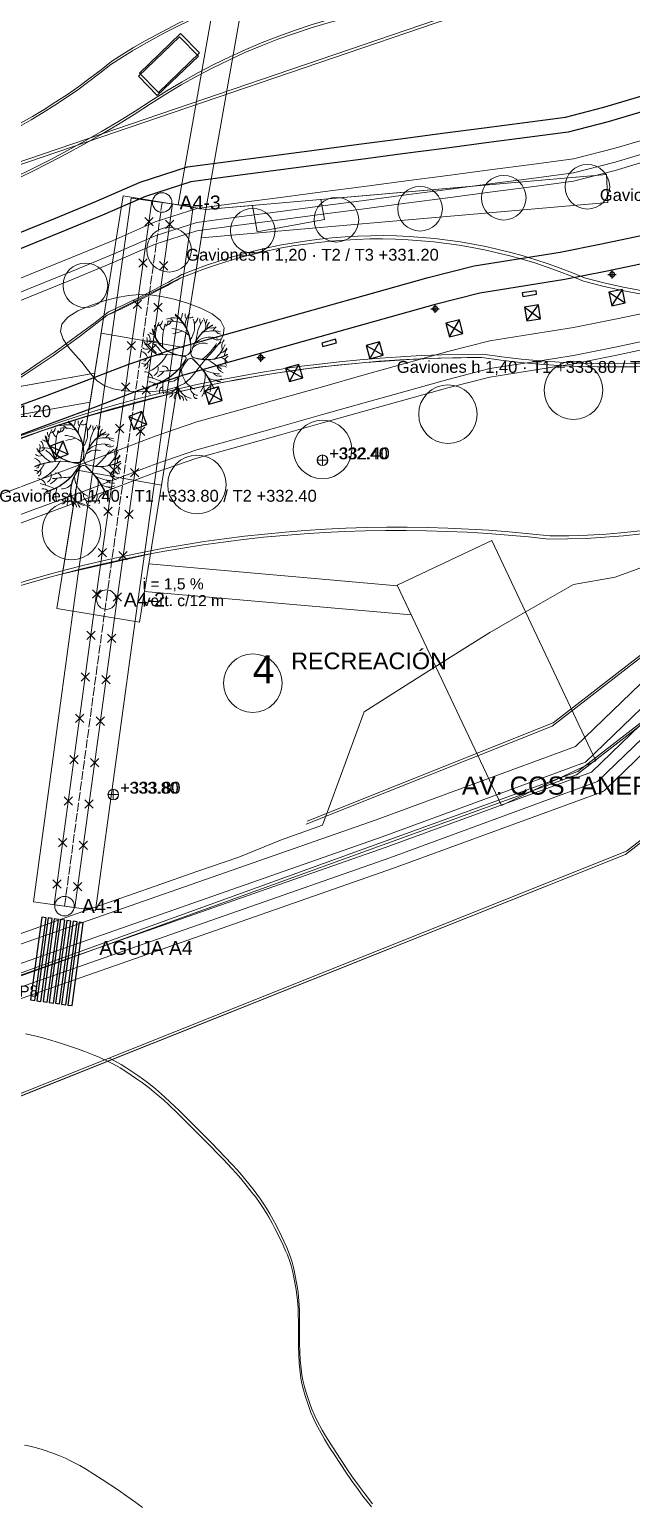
# Model space of a CAD drawing. Header units: metres. Extents: x -1097 to 1588, y -673 to 884.
# Drawn here: x 998 to 1084.3, y 270.2 to 481.8 of the extents above; entities that cross this region are included whole.
import ezdxf

# ---------------------------------------------------------------- set-up
doc = ezdxf.new("R2010")
doc.units = ezdxf.units.M
doc.linetypes.add('DASHED', pattern=[1.524, 1.27, -0.254])
doc.layers.get('0').update_dxf_attribs({"lineweight": 0, "plot": 0})
for name, color, linetype, lineweight, plot in [('ARBOLES_PROY', 3, 'Continuous', 0, False), ('CORTE-TEXTO', 7, 'Continuous', 0, False), ('COTAS', 7, 'Continuous', 0, False), ('CRECIDA_Q100', 5, 'Continuous', 0, False), ('CRECIDA_Q2', 150, 'Continuous', 0, False), ('EXT. caminos', 252, 'Continuous', 0, False), ('EXTENSIONES', 252, 'Continuous', 0, False), ('HATCHS', 7, 'Continuous', 0, False), ('PROY-CICLOVIA', 1, 'Continuous', 0, False), ('PROY-TEXTO', 7, 'Continuous', 0, False), ('REPLANTEO', 1, 'Continuous', 0, False), ('Solado', 7, 'Continuous', 0, False), ('SUDS-CUNETA_VERDE', 3, 'Continuous', 0, False), ('SUDS-HUMEDAL', 5, 'Continuous', 0, False), ('SUDS-JARDIN_LLUVIA', 4, 'Continuous', 0, False), ('SUDS-PASARELA', 30, 'Continuous', 0, False), ('TERRAZAS-GAVIONES', 8, 'Continuous', 0, False), ('TERRENO', 188, 'Continuous', 0, False), ('TEXTO', 7, 'Continuous', 0, False), ('VEGETACION', 85, 'Continuous', 0, False), ('VISTA', 7, 'Continuous', 0, False), ('VISTA LEJOS', 7, 'Continuous', 0, False)]:
    doc.layers.add(name, color=color, linetype=linetype, lineweight=lineweight, plot=plot)
doc.styles.add('ARIAL', font='arial.ttf')

# ---------------------------------------------------------------- blocks, each defined once
blk = doc.blocks.new('LUMINARIA')
for points in [[(-0.6, 0), (0.6, 0)], [(0.35, 0), (0.32, 0.14), (0.23, 0.26), (0.11, 0.33), (-0.04, 0.35), (-0.18, 0.3), (-0.28, 0.21), (-0.34, 0.07), (-0.34, -0.07), (-0.28, -0.21), (-0.18, -0.3), (-0.04, -0.35), (0.11, -0.33), (0.23, -0.26), (0.32, -0.14), (0.35, 0)], [(0, -0.6), (0, 0.6)]]:
    blk.add_lwpolyline(points)
blk = doc.blocks.new('BANCO')
blk.add_lwpolyline([(-1, -0.25), (1, -0.25), (1, 0.25), (-1, 0.25), (-1, -0.25)])
blk = doc.blocks.new('POSTA')
for points in [[(-1, -1), (1, -1), (1, 1), (-1, 1), (-1, -1)], [(-1, -1), (1, 1)], [(-1, 1), (1, -1)]]:
    blk.add_lwpolyline(points)

msp = doc.modelspace()

# ---------------------------------------------------------------- linework, layer by layer
at = {"layer": ''}
for points in [[(995.7, 452.32), (1001.69, 454.75), (1007.61, 457.19), (1013.83, 459.93), (1020.66, 462.13), (1027.2, 462.99), (1039.2, 464.57), (1045.2, 465.36), (1051.2, 466.15), (1057.2, 466.94), (1063.2, 467.73), (1074.84, 469.26), (1080.37, 470.69), (1116.26, 481.34)], [(1116.89, 479.23), (1080.96, 468.56), (1075.26, 467.1), (1063.49, 465.55), (1057.49, 464.76), (1051.49, 463.97), (1045.49, 463.18), (1039.49, 462.39), (1027.49, 460.81), (1021.14, 459.97), (1014.61, 457.87), (1008.47, 455.16), (1002.52, 452.72), (996.53, 450.28)], [(994.16, 426.98), (1000.16, 429.21), (1006.11, 431.43), (1012.24, 433.78), (1018.72, 436.01), (1025.03, 437.78), (1031.03, 439.46), (1055.15, 446.23), (1061.77, 447.93), (1074.07, 449.87), (1079.78, 451.01), (1085.71, 452.27)], [(1086.54, 448.36), (1080.59, 447.09), (1074.77, 445.93), (1062.58, 444.01), (1056.18, 442.37), (1032.11, 435.61), (1026.11, 433.93), (1019.91, 432.19), (1013.61, 430.02), (1007.52, 427.69), (1001.55, 425.46), (995.56, 423.23)]]:
    msp.add_lwpolyline(points, dxfattribs=at)
for points in [[(998.73, 342.45), (1000.35, 354.34), (999.76, 354.42), (998.14, 342.53)], [(999.62, 342.33), (1001.24, 354.22), (1000.65, 354.3), (999.03, 342.41)], [(1000.51, 342.21), (1002.14, 354.1), (1001.54, 354.18), (999.92, 342.29)], [(1001.41, 342.09), (1003.03, 353.98), (1002.43, 354.06), (1000.81, 342.17)], [(1002.3, 341.97), (1003.92, 353.86), (1003.32, 353.94), (1001.7, 342.05)], [(1003.19, 341.84), (1004.81, 353.73), (1004.22, 353.82), (1002.59, 341.93)], [(1004.08, 341.72), (1005.7, 353.61), (1005.11, 353.69), (1003.49, 341.8)]]:
    msp.add_lwpolyline(points, close=True, dxfattribs=at)
at = {"layer": 'ARBOLES_PROY'}
for centre, radius in [((1078, 459.26), 3.2), ((1054, 456.1), 3.2), ((1066, 457.68), 3.2), ((1042, 454.52), 3.2), ((1030, 452.94), 3.2), ((1018, 450.22), 3.2), ((1006, 445.11), 3.2), ((1076, 430.04), 4.2), ((1058, 426.61), 4.2), ((1040, 421.56), 4.2), ((1022, 416.51), 4.2), ((1004, 409.9), 4.2)]:
    msp.add_circle(centre, radius, dxfattribs=at)
at = {"layer": 'CORTE-TEXTO'}
msp.add_circle((1030, 388), 4.2, dxfattribs=at)
at = {"layer": 'COTAS'}
for points in [[(1039.23, 420), (1040.77, 420)], [(1039.26, 420), (1040.74, 420)], [(1040, 419.24), (1040, 420.76)], [(1040, 419.26), (1040, 420.74)], [(1010, 371.24), (1010, 372.76)], [(1010, 371.26), (1010, 372.74)], [(1009.24, 372), (1010.76, 372)], [(1009.26, 372), (1010.74, 372)]]:
    msp.add_lwpolyline(points, dxfattribs=at)
for centre, radius in [((1040, 420), 0.765), ((1040, 420), 0.743), ((1010, 372), 0.765), ((1010, 372), 0.743)]:
    msp.add_circle(centre, radius, dxfattribs=at)
at = {"layer": 'CRECIDA_Q100'}
msp.add_lwpolyline([(992, 414.44), (998, 416.67), (1004, 418.9), (1010, 421.14), (1016, 423.44), (1022, 425.51), (1028, 427.19), (1034, 428.87), (1040, 430.56), (1046, 432.24), (1052, 433.92), (1058, 435.61), (1064, 437.15), (1070, 438.09), (1076, 439.04), (1082, 440.24), (1088, 441.51)], dxfattribs=at)
at = {"layer": 'CRECIDA_Q2'}
msp.add_lwpolyline([(992, 444.23), (998, 446.67), (1004, 449.11), (1010, 451.57), (1016, 454.22), (1022, 456.15), (1028, 456.94), (1034, 457.73), (1040, 458.52), (1046, 459.31), (1052, 460.1), (1058, 460.89), (1064, 461.68), (1070, 462.47), (1076, 463.26), (1082, 464.81), (1088, 466.59)], dxfattribs=at)
at = {"layer": 'EXT. caminos'}
for points in [[(1023.26, 455.98), (1080.75, 461.01)], [(1022.61, 451.91), (1080.92, 457.01)], [(937.58, 420.12), (1007.34, 432.5)], [(936, 415.77), (1006.67, 428.32)], [(1015.1, 405.11), (1050.75, 401.99)], [(1014.47, 401.15), (1052.73, 397.81)]]:
    msp.add_lwpolyline(points, dxfattribs=at)
at = {"layer": 'EXTENSIONES'}
for points in [[(1019.32, 456.68), (1026.1, 495.14)], [(1023.26, 455.98), (1030.04, 494.45)], [(1008.26, 438.26), (1020.08, 436.17)], [(1005.1, 418.51), (1016.92, 416.42)]]:
    msp.add_lwpolyline(points, dxfattribs=at)
at = {"layer": 'EXTENSIONES', "color": 253}
msp.add_lwpolyline([(1216.26, 446.32), (1201.8, 465.97), (1146.1, 428.83), (1076.45, 374.83), (987.22, 342.54), (985.84, 325.35), (993.36, 327.42), (1083.47, 363.43), (1195.99, 450.68), (1240.59, 392.22)], dxfattribs=at)
at = {"layer": 'EXTENSIONES'}
for points in [[(1011.42, 457.95), (1023.26, 455.98), (1013.76, 396.74), (1001.92, 398.7)], [(1064.27, 408.49), (1050.7, 402.08), (1065.66, 370.44), (1079.22, 376.85)]]:
    msp.add_lwpolyline(points, close=True, dxfattribs=at)
at = {"layer": 'EXTENSIONES', "color": 253}
msp.add_lwpolyline([(1065.66, 370.44), (1079.22, 376.85), (1064.27, 408.49), (1050.7, 402.08)], close=True, dxfattribs=at)
at = {"layer": 'HATCHS', "color": 251}
for points in [[(1020.08, 436.17), (1008.27, 438.26), (1006.35, 426.34), (1019.06, 429.76)], [(1019.06, 429.76), (1006.35, 426.34), (1005.1, 418.51), (1016.92, 416.43)]]:
    msp.add_lwpolyline(points, close=True, dxfattribs=at)
at = {"layer": 'PROY-CICLOVIA'}
msp.add_lwpolyline([(1047.71, 368.4), (1076.31, 378.89), (1105.58, 407.18), (1145.81, 437.36), (1183.7, 468.27), (1185.35, 466.25), (1147.41, 435.31), (1107.27, 405.2), (1077.72, 376.64), (1048.58, 365.95), (988.61, 344.96), (987.75, 347.42), (1047.71, 368.4)], close=True, dxfattribs=at)
at = {"layer": 'PROY-TEXTO'}
msp.add_circle((1030, 388), 4.2, dxfattribs=at)
at = {"layer": 'REPLANTEO', "linetype": 'DASHED'}
msp.add_lwpolyline([(1003, 356), (1009, 400), (1017, 457)], dxfattribs=at)
at = {"layer": 'REPLANTEO'}
for points in [[(1014.5, 453.67), (1015.7, 454.87)], [(1014.5, 454.87), (1015.7, 453.67)], [(1017.47, 453.25), (1018.67, 454.45)], [(1017.47, 454.45), (1018.67, 453.25)], [(1013.67, 447.73), (1014.87, 448.93)], [(1013.67, 448.93), (1014.87, 447.73)], [(1016.64, 447.31), (1017.84, 448.51)], [(1016.64, 448.51), (1017.84, 447.31)], [(1012.83, 441.79), (1014.03, 442.99)], [(1012.83, 442.99), (1014.03, 441.79)], [(1015.81, 441.37), (1017.01, 442.57)], [(1015.81, 442.57), (1017.01, 441.37)], [(1012, 435.85), (1013.2, 437.05)], [(1012, 437.05), (1013.2, 435.85)], [(1014.97, 435.43), (1016.17, 436.63)], [(1014.97, 436.63), (1016.17, 435.43)], [(1011.17, 429.9), (1012.37, 431.1)], [(1011.17, 431.1), (1012.37, 429.9)], [(1014.14, 429.49), (1015.34, 430.69)], [(1014.14, 430.69), (1015.34, 429.49)], [(1010.33, 423.96), (1011.53, 425.16)], [(1010.33, 425.16), (1011.53, 423.96)], [(1013.3, 423.55), (1014.5, 424.75)], [(1013.3, 424.75), (1014.5, 423.55)], [(1009.5, 418.02), (1010.7, 419.22)], [(1009.5, 419.22), (1010.7, 418.02)], [(1012.47, 417.6), (1013.67, 418.8)], [(1012.47, 418.8), (1013.67, 417.6)], [(1008.66, 412.08), (1009.86, 413.28)], [(1008.66, 413.28), (1009.86, 412.08)], [(1011.64, 411.66), (1012.84, 412.86)], [(1011.64, 412.86), (1012.84, 411.66)], [(1007.83, 406.14), (1009.03, 407.34)], [(1007.83, 407.34), (1009.03, 406.14)], [(1010.8, 405.72), (1012, 406.92)], [(1010.8, 406.92), (1012, 405.72)], [(1007, 400.2), (1008.2, 401.4)], [(1007, 401.4), (1008.2, 400.2)], [(1009.97, 399.78), (1011.17, 400.98)], [(1009.97, 400.98), (1011.17, 399.78)], [(1006.18, 394.25), (1007.38, 395.45)], [(1006.18, 395.45), (1007.38, 394.25)], [(1009.16, 393.84), (1010.36, 395.04)], [(1009.16, 395.04), (1010.36, 393.84)], [(1005.37, 388.3), (1006.57, 389.5)], [(1005.37, 389.5), (1006.57, 388.3)], [(1008.34, 387.89), (1009.54, 389.09)], [(1008.34, 389.09), (1009.54, 387.89)], [(1004.56, 382.36), (1005.76, 383.56)], [(1004.56, 383.56), (1005.76, 382.36)], [(1007.53, 381.95), (1008.73, 383.15)], [(1007.53, 383.15), (1008.73, 381.95)], [(1003.75, 376.41), (1004.95, 377.61)], [(1003.75, 377.61), (1004.95, 376.41)], [(1006.72, 376), (1007.92, 377.2)], [(1006.72, 377.2), (1007.92, 376)], [(1002.94, 370.47), (1004.14, 371.67)], [(1002.94, 371.67), (1004.14, 370.47)], [(1005.91, 370.06), (1007.11, 371.26)], [(1005.91, 371.26), (1007.11, 370.06)], [(1002.13, 364.52), (1003.33, 365.72)], [(1002.13, 365.72), (1003.33, 364.52)], [(1005.1, 364.11), (1006.3, 365.31)], [(1005.1, 365.31), (1006.3, 364.11)], [(1001.32, 358.58), (1002.52, 359.78)], [(1001.32, 359.78), (1002.52, 358.58)], [(1004.29, 358.17), (1005.49, 359.37)], [(1004.29, 359.37), (1005.49, 358.17)]]:
    msp.add_lwpolyline(points, dxfattribs=at)
for centre in [(1017, 457), (1009, 400), (1003, 356)]:
    msp.add_circle(centre, 1.4, dxfattribs=at)
at = {"layer": 'Solado'}
for points in [[(1080.75, 461.01), (1039.76, 457.42), (1040.29, 454.54), (1030.65, 452.79), (1029.96, 456.57), (1023.26, 455.98), (1022.61, 451.91), (1080.92, 457.01)], [(1013.76, 396.74), (1023.26, 455.98), (1011.42, 457.95), (1001.92, 398.7)], [(1023.26, 455.98), (1011.42, 457.95), (1008.61, 440.41), (1009.14, 440.83), (1019.7, 446.19), (1021.82, 447.02)], [(1021.82, 447.02), (1019.7, 446.19), (1009.14, 440.83), (1008.61, 440.41), (1008.27, 438.26), (1020.08, 436.17)], [(1006.67, 428.32), (1007.34, 432.51), (993.91, 430.12), (983.4, 424.19)], [(1016.92, 416.43), (1005.1, 418.51), (1002.73, 403.71), (1015.34, 406.57)], [(1052.73, 397.81), (1050.75, 401.99), (1015.1, 405.11), (1014.47, 401.15)]]:
    msp.add_lwpolyline(points, close=True, dxfattribs=at)
at = {"layer": 'SUDS-CUNETA_VERDE'}
msp.add_lwpolyline([(1049.12, 364.45), (1078.59, 375.25), (1108.24, 403.91), (1108.39, 404.04), (1148.4, 434.05), (1186.36, 465.01), (1188.38, 462.54), (1150.4, 431.55), (1150.34, 431.51), (1110.39, 401.54), (1080.57, 372.72), (1080.44, 372.61), (1080.31, 372.51), (1080.16, 372.43), (1080.01, 372.36), (1050.21, 361.44), (1050.19, 361.43), (990.2, 340.43), (989.14, 343.45), (1049.12, 364.45)], close=True, dxfattribs=at)
msp.add_lwpolyline([(989.67, 341.94), (1049.66, 362.94), (1079.46, 373.87), (1109.35, 402.76), (1149.38, 432.79), (1187.37, 463.77)], dxfattribs=at)
at = {"layer": 'SUDS-HUMEDAL'}
msp.add_lwpolyline([(1025.17, 436.8), (1025.78, 437.93), (1025.89, 439.02), (1025.36, 440.06), (1024.19, 441.01), (1022.54, 441.85), (1020.64, 442.57), (1018.71, 443.13), (1016.92, 443.53), (1015.31, 443.75), (1013.79, 443.8), (1012.24, 443.66), (1010.54, 443.35), (1008.67, 442.87), (1006.72, 442.23), (1004.92, 441.45), (1003.48, 440.55), (1002.63, 439.55), (1002.42, 438.48), (1002.81, 437.37), (1003.59, 436.24), (1004.55, 435.13), (1005.47, 434.06), (1006.25, 433.06), (1006.95, 432.16), (1007.69, 431.38), (1008.67, 430.74), (1009.99, 430.26), (1011.69, 429.95), (1013.66, 429.81), (1015.68, 429.86), (1017.53, 430.08), (1019.05, 430.48), (1020.19, 431.04), (1021.03, 431.76), (1021.73, 432.6), (1022.46, 433.55), (1023.31, 434.59), (1024.27, 435.68), (1025.17, 436.8), (1025.17, 436.8)], close=True, dxfattribs=at)
at = {"layer": 'SUDS-JARDIN_LLUVIA'}
msp.add_lwpolyline([(1004.54, 400.62), (1012.54, 457.63), (1021.46, 456.37), (1013.46, 399.38), (1007.46, 355.39), (998.54, 356.61), (1004.54, 400.62)], close=True, dxfattribs=at)
msp.add_lwpolyline([(1004.54, 400.62), (1012.54, 457.63), (1021.46, 456.37), (1013.46, 399.38), (1007.46, 355.39), (998.54, 356.61), (1004.54, 400.62)], close=True, dxfattribs=at)
at = {"layer": 'SUDS-PASARELA'}
msp.add_lwpolyline([(1007.51, 400.21), (1015.51, 457.21), (1018.49, 456.79), (1010.49, 399.79), (1004.49, 355.8), (1001.51, 356.2), (1007.51, 400.21)], close=True, dxfattribs=at)
at = {"layer": 'TERRAZAS-GAVIONES'}
for points in [[(992, 444.23), (998, 446.67), (1004, 449.11), (1010, 451.57), (1016, 454.22), (1022, 456.15), (1028, 456.94), (1034, 457.73), (1040, 458.52), (1046, 459.31), (1052, 460.1), (1058, 460.89), (1064, 461.68), (1070, 462.47), (1076, 463.26), (1082, 464.81), (1088, 466.59)], [(992, 442.23), (998, 444.67), (1004, 447.11), (1010, 449.57), (1016, 452.22), (1022, 454.15), (1028, 454.94), (1034, 455.73), (1040, 456.52), (1046, 457.31), (1052, 458.1), (1058, 458.89), (1064, 459.68), (1070, 460.47), (1076, 461.26), (1082, 462.81), (1088, 464.59)], [(992, 442.23), (998, 444.67), (1004, 447.11), (1010, 449.57), (1016, 452.22), (1022, 454.15), (1028, 454.94), (1034, 455.73), (1040, 456.52), (1046, 457.31), (1052, 458.1), (1058, 458.89), (1064, 459.68), (1070, 460.47), (1076, 461.26), (1082, 462.81), (1088, 464.59)], [(1088, 464.59), (1082, 462.81), (1076, 461.26), (1070, 460.47), (1064, 459.68), (1058, 458.89), (1052, 458.1), (1046, 457.31), (1040, 456.52), (1034, 455.73), (1028, 454.94), (1022, 454.15), (1016, 452.22), (1010, 449.57), (1004, 447.11), (998, 444.67), (992, 442.23)], [(992, 442.23), (998, 444.67), (1004, 447.11), (1010, 449.57), (1016, 452.22), (1022, 454.15), (1028, 454.94), (1034, 455.73), (1040, 456.52), (1046, 457.31), (1052, 458.1), (1058, 458.89), (1064, 459.68), (1070, 460.47), (1076, 461.26), (1082, 462.81), (1088, 464.59)], [(992, 441.03), (998, 443.47), (1004, 445.91), (1010, 448.37), (1016, 451.02), (1022, 452.95), (1028, 453.74), (1034, 454.53), (1040, 455.32), (1046, 456.11), (1052, 456.9), (1058, 457.69), (1064, 458.48), (1070, 459.27), (1076, 460.06), (1082, 461.61), (1088, 463.39)], [(992, 410.44), (998, 412.67), (1004, 414.9), (1010, 417.14), (1016, 419.44), (1022, 421.51), (1028, 423.19), (1034, 424.87), (1040, 426.56), (1046, 428.24), (1052, 429.92), (1058, 431.61), (1064, 433.15), (1070, 434.09), (1076, 435.04), (1082, 436.24), (1088, 437.51)], [(992, 410.44), (998, 412.67), (1004, 414.9), (1010, 417.14), (1016, 419.44), (1022, 421.51), (1028, 423.19), (1034, 424.87), (1040, 426.56), (1046, 428.24), (1052, 429.92), (1058, 431.61), (1064, 433.15), (1070, 434.09), (1076, 435.04), (1082, 436.24), (1088, 437.51)], [(1088, 437.51), (1082, 436.24), (1076, 435.04), (1070, 434.09), (1064, 433.15), (1058, 431.61), (1052, 429.92), (1046, 428.24), (1040, 426.56), (1034, 424.87), (1028, 423.19), (1022, 421.51), (1016, 419.44), (1010, 417.14), (1004, 414.9), (998, 412.67), (992, 410.44)], [(992, 410.44), (998, 412.67), (1004, 414.9), (1010, 417.14), (1016, 419.44), (1022, 421.51), (1028, 423.19), (1034, 424.87), (1040, 426.56), (1046, 428.24), (1052, 429.92), (1058, 431.61), (1064, 433.15), (1070, 434.09), (1076, 435.04), (1082, 436.24), (1088, 437.51)], [(992, 409.24), (998, 411.47), (1004, 413.7), (1010, 415.94), (1016, 418.24), (1022, 420.31), (1028, 421.99), (1034, 423.67), (1040, 425.36), (1046, 427.04), (1052, 428.72), (1058, 430.41), (1064, 431.95), (1070, 432.89), (1076, 433.84), (1082, 435.04), (1088, 436.31)], [(1088, 405.42), (1082, 403.2), (1076, 402.17), (1070, 398.71), (1064, 395.26), (1058, 391.52), (1052, 387.7), (1046, 383.89), (1040, 367.62), (1034, 365.48), (1028, 363.02), (1022, 360.96), (1016, 358.87), (1010, 356.75), (1004, 354.63), (998, 352.52), (992, 350.4)]]:
    msp.add_lwpolyline(points, dxfattribs=at)
at = {"layer": 'TERRENO'}
for points in [[(819.42, 306.08, 0.154146), (865.2, 354.78, -0.264746), (939.19, 409.4, 0.126184), (1009.14, 440.83, 0.023351), (1019.7, 446.19, -0.201499), (1077.44, 445.72, 0.274025), (1160, 467.77, -0.097633), (1218.3, 522.43, -0.025758), (1250.44, 542.74, -0.121791), (1294.23, 555.82, 0.223923), (1324.52, 579.81, -0.189715), (1348.57, 596.17, 0.18602), (1376.09, 613.18, -0.224698), (1469.12, 654.69, 0.185508), (1499.57, 666.61, -0.210652), (1535.21, 677.62)], [(1382.23, 608.66, -0.123504), (1354.26, 590.57, 0.131502), (1323.12, 568.14, -0.188932), (1285.87, 542.04, 0.140743), (1182.73, 483.93, -0.023934), (1147.6, 451.62, -0.172337), (1062.84, 434.74, 0.171156), (940.6, 391.64, -0.066047), (912.92, 375.38, -0.066047)], [(980.59, 396.4, -0.124744), (1072.47, 408.67, 0.183519), (1150.3, 438.22, -0.315354)]]:
    msp.add_lwpolyline(points, format="xyb", dxfattribs=at)
for points in [[(997.39, 337.66), (998.95, 337.32), (999.9, 337.08), (1001.2, 336.7), (1002.41, 336.32), (1004.74, 335.54), (1005.92, 335.13), (1007.13, 334.67), (1007.96, 334.31), (1009.26, 333.71), (1010.01, 333.32), (1010.96, 332.78), (1011.8, 332.25), (1013.35, 331.21), (1014.19, 330.63), (1015.14, 329.91), (1015.88, 329.29), (1017.18, 328.17), (1018.02, 327.41), (1019.23, 326.26), (1020.41, 325.1), (1022.74, 322.76), (1023.9, 321.59), (1025.05, 320.41), (1025.81, 319.61), (1026.93, 318.4), (1027.55, 317.72), (1028.27, 316.89), (1028.85, 316.18), (1029.89, 314.88), (1030.42, 314.2), (1030.97, 313.45), (1031.35, 312.88), (1031.96, 311.93), (1032.31, 311.34), (1032.77, 310.5), (1033.18, 309.71), (1033.96, 308.15), (1034.35, 307.35), (1034.72, 306.52), (1034.96, 305.92), (1035.31, 304.97), (1035.49, 304.41), (1035.69, 303.66), (1035.84, 302.98), (1036.1, 301.68), (1036.23, 300.97), (1036.34, 300.14), (1036.41, 299.45), (1036.5, 298.24), (1036.53, 297.45), (1036.56, 296.27), (1036.57, 295.1), (1036.57, 292.76), (1036.59, 291.58), (1036.65, 290.37), (1036.73, 289.54), (1036.9, 288.24), (1037.03, 287.49), (1037.26, 286.54), (1037.51, 285.71), (1038.03, 284.15), (1038.34, 283.32), (1038.74, 282.37), (1039.11, 281.62), (1039.8, 280.32), (1040.28, 279.49), (1041.03, 278.28), (1041.8, 277.09), (1043.35, 274.76), (1044.18, 273.55), (1045.1, 272.26), (1045.81, 271.31), (1047.02, 269.75)], [(997.26, 278.6), (998.01, 278.47), (998.96, 278.24), (999.79, 277.99), (1001.35, 277.47), (1002.19, 277.16), (1003.14, 276.76), (1003.88, 276.39), (1005.18, 275.7), (1006.02, 275.22), (1007.23, 274.47), (1008.41, 273.71), (1010.74, 272.15), (1011.95, 271.32), (1013.24, 270.4), (1014.2, 269.69)]]:
    msp.add_lwpolyline(points, dxfattribs=at)
at = {"layer": 'TEXTO', "color": 141}
msp.add_lwpolyline([(546.73, 308.93), (1267.07, 554.76)], dxfattribs=at)
msp.add_lwpolyline([(1016.31, 472.34), (1022.2, 478.02), (1019.51, 480.8), (1013.62, 475.12)], close=True, dxfattribs=at)
at = {"layer": 'VEGETACION'}
for centre, radius, start, end in [((1017.93, 439.56), 0.775, 26.989, 112.3536), ((1018.55, 433.87), 6.57, 82.3394, 92.5468), ((1015.25, 436.35), 5.86, -7.0126, 51.7609), ((1015.3, 436.34), 5.8, -7.0126, 51.7609), ((1015.36, 436.32), 5.74, -7.0126, 51.7609), ((1015.42, 436.31), 5.69, -7.0126, 51.7609), ((1018.03, 441.12), 1.87, -30.3109, -0.1369), ((1021.13, 440.86), 0.839, 169.6778, -136.2887), ((1023.3, 439.19), 3, 140.203, 178.1947), ((1021.07, 441.01), 0.58, -125.0679, -46.7585), ((1018.53, 439.19), 3.13, -37.04, 20.2784), ((1020.77, 440.69), 1.38, -52.2138, -10.7459), ((1028.15, 436.84), 6.26, 148.3668, 175.7309), ((1023.76, 440.15), 1.35, 174.4694, -156.1224), ((1021.07, 439.24), 2.18, -14.1206, 31.5271), ((1022.4, 440.29), 1.04, -37.8757, -0.6938), ((1014.36, 437.38), 0.931, -14.6065, 49.1598), ((1012.7, 432.78), 6.05, 60.2465, 65.6779), ((1020.2, 439.74), 4.73, -169.3991, -90.6111), ((1020.21, 439.69), 4.68, -169.3991, -90.6111), ((1020.22, 439.64), 4.64, -169.3991, -90.6111), ((1020.22, 439.59), 4.59, -169.3991, -90.6111), ((1016.74, 439.33), 0.855, 175.5863, -134.2924), ((1019.87, 437.83), 3.84, 149.9473, -176.8254), ((1016.18, 440.1), 0.878, -80.5732, -5.4598), ((1017.63, 439.53), 0.939, 178.8709, -119.6274), ((1024.9, 437.1), 7.86, 161.4244, -173.9045), ((1017.71, 439.99), 0.548, -126.8376, -2.2225), ((1017.26, 439.78), 0.561, -77.8599, 7.8919), ((1018.25, 435.23), 4.75, 68.3223, 95.6759), ((1018.21, 434.83), 4.09, 49.1819, 87.2866), ((1016.36, 449.31), 11.33, -78.8812, -71.6233), ((1026.85, 434.11), 5.85, 117.2325, 165.0827), ((1027.04, 434.08), 6.03, 117.2325, 165.0827), ((1026.97, 434.09), 5.97, 117.2325, 165.0827), ((1026.91, 434.1), 5.91, 117.2325, 165.0827), ((1024.27, 433.58), 5, 77.262, 107.3482), ((1024.39, 439.09), 0.93, 129.1335, -169.7906), ((1023.98, 439.78), 0.81, -119.4079, -53.7772), ((1025.4, 438.11), 1.21, 122.4262, 158.3906), ((1025.6, 439.21), 1.13, -141.3142, -95.8118), ((1014.77, 436.83), 0.88, -130.2988, -61.7859), ((1019.5, 440.24), 6.03, -148.0271, -121.8354), ((1014.73, 437.43), 0.827, -103.4701, -23.891), ((1013.62, 437.16), 1.25, -25.4563, 21.2377), ((1015.32, 429.77), 7.35, 81.8669, 94.4128), ((1013.76, 433.75), 3.58, 23.3346, 57.9119), ((1022.92, 434.62), 2.19, 74.3184, 131.5501), ((1023.91, 434.57), 3.12, 70.8016, 137.4059), ((1016.84, 441.86), 9.48, -50.9616, -32.7007), ((1024.94, 438.18), 0.922, -146.5166, -56.5593), ((1033.94, 425.27), 14.41, 125.9438, 130.9474), ((1021.25, 438.46), 5.12, -49.014, -20.954), ((1025.24, 436.54), 1.13, -79.471, -22.6738), ((1027.24, 436.29), 1.69, 143.1596, -166.5877), ((1027.72, 434.81), 1.83, 139.4516, 176.9574), ((1017.67, 426.34), 8.88, 74.7272, 114.2407), ((1014.03, 432.92), 0.997, 52.2518, 90.5793), ((1013.78, 434.52), 1.15, 14.1637, 76.1762), ((1017.7, 426.42), 8.79, 74.7272, 114.2407), ((1017.73, 426.51), 8.7, 74.7272, 114.2407), ((1017.76, 426.6), 8.61, 74.7272, 114.2407), ((1014.33, 434.62), 0.39, -87.4794, 11.746), ((1011.2, 436.98), 4.76, -47.9098, -25.8136), ((1014.36, 433.64), 0.61, -65.7095, 27.1401), ((1012.53, 438), 5.87, -63.0744, -28.8672), ((1013.48, 438.41), 7.95, -74.8679, -30.4024), ((1013.55, 438.37), 7.87, -74.8679, -30.4024), ((1013.63, 438.34), 7.79, -74.8679, -30.4024), ((1013.7, 438.3), 7.71, -74.8679, -30.4024), ((1024.71, 430.68), 5.51, 138.4124, -158.9788), ((1024.67, 430.72), 5.45, 138.4124, -158.9788), ((1024.64, 430.76), 5.4, 138.4124, -158.9788), ((1024.6, 430.8), 5.34, 138.4124, -158.9788), ((1020.14, 434.62), 0.311, -49.8029, 114.2093), ((1020.14, 434.63), 0.308, -49.8029, 114.2093), ((1020.16, 434.63), 0.302, -49.8029, 114.2093), ((1020.15, 434.63), 0.305, -49.8029, 114.2093), ((1020.2, 435.92), 0.907, -93.1322, -17.9739), ((1020.21, 435.91), 0.898, -93.1322, -17.9739), ((1020.22, 435.9), 0.889, -93.1322, -17.9739), ((1020.22, 435.89), 0.88, -93.1322, -17.9739), ((1021.11, 433.97), 0.634, 64.1571, 144.9717), ((1021.12, 433.97), 0.64, 64.1571, 144.9717), ((1021.11, 433.99), 0.621, 64.1571, 144.9717), ((1021.11, 433.98), 0.627, 64.1571, 144.9717), ((1021.79, 435.32), 0.66, 153.4198, -121.2712), ((1021.82, 435.33), 0.681, 153.4198, -121.2712), ((1021.81, 435.33), 0.674, 153.4198, -121.2712), ((1021.8, 435.32), 0.667, 153.4198, -121.2712), ((1012.91, 425.34), 12.51, 23.8645, 47.4059), ((1012.83, 425.24), 12.64, 23.8645, 47.4059), ((1012.75, 425.14), 12.77, 23.8645, 47.4059), ((1012.67, 425.05), 12.9, 23.8645, 47.4059), ((1023.38, 440.65), 6.2, -108.1317, -62.2585), ((1023.41, 440.7), 6.26, -108.1317, -62.2585), ((1023.43, 440.76), 6.33, -108.1317, -62.2585), ((1023.46, 440.82), 6.39, -108.1317, -62.2585), ((989.2, 383.33), 61.59, 53.8701, 56.0677), ((1025.05, 433.28), 1.51, 26.9787, 76.13), ((1033.51, 426.78), 10.79, 130.7293, 134.4144), ((1027.33, 434.33), 1.31, 175.4194, -146.0112), ((1014.46, 431.49), 1.22, 10.8837, 88.4892), ((1013.15, 423.77), 8.4, 63.1155, 78.2042), ((1015.37, 433.13), 1.07, -61.5198, 22.9503), ((1014.38, 435.21), 3.78, -58.5365, -40.244), ((1020.19, 404.36), 28.58, 91.8959, 97.1824), ((1017.15, 432.73), 0.78, 6.6356, 100.1339), ((1018.02, 432.9), 1.65, -93.0608, -33.7955), ((1022.94, 433.1), 3.15, -178.6401, -113.41), ((1019.45, 431.94), 3.72, -34.2307, 10.3731), ((1025.45, 438.07), 5.67, -117.2715, -92.2861), ((1024.74, 433.6), 2.09, -122.2591, -66.9897), ((1025.25, 433.1), 1.05, -148.9222, -74.8688), ((1026.18, 433.86), 1.37, -169.0993, -108.5458), ((1025.47, 431.77), 1.78, 65.2459, 104.8545), ((1015.11, 429.52), 1.74, 55.0521, 89.7129), ((1015.02, 430.94), 1.31, -33.6652, 0.2761), ((1017.27, 429.9), 0.66, 109.7766, -161.1616), ((1020.28, 430.39), 3.2, 162.2918, -164.5827), ((1017.78, 431.13), 1.47, -101.2643, -1.1503), ((1017.97, 429.58), 0.513, -86.0663, 31.7343), ((1019.42, 428.98), 0.675, 102.0332, -164.9929), ((1021.88, 431.63), 2.86, -157.3326, -104.242), ((1022.17, 430.44), 1.12, 172.8016, -94.3436), ((1021.62, 430.12), 1.42, -42.0554, 18.6273), ((1025.29, 428.7), 2.35, 124.7312, 160.552), ((1018.02, 431.02), 5.97, -11.3278, 2.7521), ((1025.25, 432.38), 1.08, -121.9118, -83.5178), ((1019.39, 428.63), 0.696, -2.8136, 89.859), ((1021.08, 429.25), 0.818, 174.9157, -126.473), ((1021.96, 429.31), 0.456, 157.6352, -83.3031), ((999.9, 421), 5.86, -7.0126, 51.7609), ((999.96, 420.99), 5.8, -7.0126, 51.7609), ((1000.01, 420.97), 5.74, -7.0126, 51.7609), ((1000.07, 420.96), 5.69, -7.0126, 51.7609), ((1002.68, 425.77), 1.87, -30.3109, -0.1369), ((1005.78, 425.51), 0.839, 169.6778, -136.2887), ((1007.95, 423.84), 3, 140.203, 178.1947), ((1004.86, 424.39), 4.73, -169.3991, -90.6111), ((1004.86, 424.34), 4.68, -169.3991, -90.6111), ((1004.87, 424.29), 4.64, -169.3991, -90.6111), ((1004.88, 424.25), 4.59, -169.3991, -90.6111), ((1001.39, 423.98), 0.855, 175.5863, -134.2924), ((1004.52, 422.48), 3.84, 149.9473, -176.8254), ((1000.83, 424.75), 0.878, -80.5732, -5.4598), ((1002.28, 424.18), 0.939, 178.8709, -119.6274), ((1009.55, 421.75), 7.86, 161.4244, -173.9045), ((1002.36, 424.64), 0.548, -126.8376, -2.2225), ((1001.91, 424.44), 0.561, -77.8599, 7.8919), ((1002.58, 424.21), 0.775, 26.989, 112.3536), ((1002.9, 419.89), 4.75, 68.3223, 95.6759), ((1003.2, 418.52), 6.57, 82.3394, 92.5468), ((1002.86, 419.48), 4.09, 49.1819, 87.2866), ((1001.01, 433.96), 11.33, -78.8812, -71.6233), ((1005.72, 425.66), 0.58, -125.0679, -46.7585), ((1003.18, 423.84), 3.13, -37.04, 20.2784), ((1011.5, 418.76), 5.85, 117.2325, 165.0827), ((1011.69, 418.74), 6.03, 117.2325, 165.0827), ((1011.63, 418.74), 5.97, 117.2325, 165.0827), ((1011.56, 418.75), 5.91, 117.2325, 165.0827), ((1005.42, 425.34), 1.38, -52.2138, -10.7459), ((1012.8, 421.49), 6.26, 148.3668, 175.7309), ((1008.41, 424.8), 1.35, 174.4694, -156.1224), ((1008.92, 418.23), 5, 77.262, 107.3482), ((1005.72, 423.9), 2.18, -14.1206, 31.5271), ((1007.05, 424.94), 1.04, -37.8757, -0.6938), ((1009.04, 423.74), 0.93, 129.1335, -169.7906), ((1008.63, 424.44), 0.81, -119.4079, -53.7772), ((1010.05, 422.76), 1.21, 122.4262, 158.3906), ((1004.15, 424.89), 6.03, -148.0271, -121.8354), ((999.38, 422.08), 0.827, -103.4701, -23.891), ((998.27, 421.82), 1.25, -25.4563, 21.2377), ((999.97, 414.42), 7.35, 81.8669, 94.4128), ((999.01, 422.03), 0.931, -14.6065, 49.1598), ((997.35, 417.43), 6.05, 60.2465, 65.6779), ((998.41, 418.4), 3.58, 23.3346, 57.9119), ((1007.57, 419.28), 2.19, 74.3184, 131.5501), ((1008.56, 419.22), 3.12, 70.8016, 137.4059), ((1001.5, 426.51), 9.48, -50.9616, -32.7007), ((1009.59, 422.83), 0.922, -146.5166, -56.5593), ((1018.59, 409.92), 14.41, 125.9438, 130.9474), ((1005.9, 423.11), 5.12, -49.014, -20.954), ((1010.25, 423.86), 1.13, -141.3142, -95.8118), ((1011.89, 420.94), 1.69, 143.1596, -166.5877), ((1002.32, 410.99), 8.88, 74.7272, 114.2407), ((998.44, 419.17), 1.15, 14.1637, 76.1762), ((1002.35, 411.08), 8.79, 74.7272, 114.2407), ((1002.38, 411.16), 8.7, 74.7272, 114.2407), ((999.42, 421.48), 0.88, -130.2988, -61.7859), ((1002.42, 411.25), 8.61, 74.7272, 114.2407), ((998.98, 419.27), 0.39, -87.4794, 11.746), ((995.85, 421.63), 4.76, -47.9098, -25.8136), ((997.18, 422.65), 5.87, -63.0744, -28.8672), ((998.13, 423.06), 7.95, -74.8679, -30.4024), ((998.2, 423.02), 7.87, -74.8679, -30.4024), ((998.28, 422.99), 7.79, -74.8679, -30.4024), ((998.35, 422.95), 7.71, -74.8679, -30.4024), ((1009.36, 415.33), 5.51, 138.4124, -158.9788), ((1009.32, 415.37), 5.45, 138.4124, -158.9788), ((1009.29, 415.41), 5.4, 138.4124, -158.9788), ((1009.25, 415.45), 5.34, 138.4124, -158.9788), ((1004.79, 419.27), 0.311, -49.8029, 114.2093), ((1004.79, 419.28), 0.308, -49.8029, 114.2093), ((1004.8, 419.28), 0.305, -49.8029, 114.2093), ((1004.81, 419.28), 0.302, -49.8029, 114.2093), ((1004.85, 420.57), 0.907, -93.1322, -17.9739), ((1004.86, 420.56), 0.898, -93.1322, -17.9739), ((1004.87, 420.55), 0.889, -93.1322, -17.9739), ((1004.87, 420.54), 0.88, -93.1322, -17.9739), ((1005.77, 418.62), 0.64, 64.1571, 144.9717), ((1005.76, 418.64), 0.621, 64.1571, 144.9717), ((1005.76, 418.64), 0.627, 64.1571, 144.9717), ((1005.76, 418.63), 0.634, 64.1571, 144.9717), ((1006.44, 419.97), 0.66, 153.4198, -121.2712), ((1006.47, 419.98), 0.681, 153.4198, -121.2712), ((1006.46, 419.98), 0.674, 153.4198, -121.2712), ((1006.45, 419.97), 0.667, 153.4198, -121.2712), ((997.56, 409.99), 12.51, 23.8645, 47.4059), ((997.48, 409.89), 12.64, 23.8645, 47.4059), ((997.4, 409.8), 12.77, 23.8645, 47.4059), ((997.32, 409.7), 12.9, 23.8645, 47.4059), ((1008.03, 425.3), 6.2, -108.1317, -62.2585), ((1008.08, 425.42), 6.33, -108.1317, -62.2585), ((1008.06, 425.36), 6.26, -108.1317, -62.2585), ((1008.11, 425.47), 6.39, -108.1317, -62.2585), ((973.85, 367.98), 61.59, 53.8701, 56.0677), ((1009.7, 417.93), 1.51, 26.9787, 76.13), ((1009.89, 421.19), 1.13, -79.471, -22.6738), ((1012.37, 419.46), 1.83, 139.4516, 176.9574), ((1018.16, 411.43), 10.79, 130.7293, 134.4144), ((1011.98, 418.98), 1.31, 175.4194, -146.0112), ((998.68, 417.57), 0.997, 52.2518, 90.5793), ((999.12, 416.15), 1.22, 10.8837, 88.4892), ((999.01, 418.29), 0.61, -65.7095, 27.1401), ((1000.02, 417.78), 1.07, -61.5198, 22.9503), ((999.04, 419.86), 3.78, -58.5365, -40.244), ((1004.84, 389.01), 28.58, 91.8959, 97.1824), ((1001.8, 417.38), 0.78, 6.6356, 100.1339), ((1007.59, 417.75), 3.15, -178.6401, -113.41), ((1004.1, 416.59), 3.72, -34.2307, 10.3731), ((1010.1, 422.72), 5.67, -117.2715, -92.2861), ((1009.9, 417.75), 1.05, -148.9222, -74.8688), ((1010.83, 418.51), 1.37, -169.0993, -108.5458), ((1010.12, 416.42), 1.78, 65.2459, 104.8545), ((997.8, 408.42), 8.4, 63.1155, 78.2042), ((999.76, 414.17), 1.74, 55.0521, 89.7129), ((999.67, 415.59), 1.31, -33.6652, 0.2761), ((1001.93, 414.56), 0.66, 109.7766, -161.1616), ((1004.94, 415.04), 3.2, 162.2918, -164.5827), ((1002.43, 415.78), 1.47, -101.2643, -1.1503), ((1002.67, 417.56), 1.65, -93.0608, -33.7955), ((1006.53, 416.28), 2.86, -157.3326, -104.242), ((1006.82, 415.09), 1.12, 172.8016, -94.3436), ((1006.27, 414.77), 1.42, -42.0554, 18.6273), ((1009.94, 413.35), 2.35, 124.7312, 160.552), ((1009.39, 418.25), 2.09, -122.2591, -66.9897), ((1002.67, 415.67), 5.97, -11.3278, 2.7521), ((1009.9, 417.03), 1.08, -121.9118, -83.5178), ((1002.62, 414.23), 0.513, -86.0663, 31.7343), ((1004.07, 413.63), 0.675, 102.0332, -164.9929), ((1004.04, 413.28), 0.696, -2.8136, 89.859), ((1005.73, 413.9), 0.818, 174.9157, -126.473), ((1006.61, 413.96), 0.456, 157.6352, -83.3031)]:
    msp.add_arc(centre, radius, start, end, dxfattribs=at)
at = {"layer": 'VISTA'}
for points in [[(1076.45, 374.83), (1146.1, 428.83)], [(1076.61, 375.3), (1146.25, 429.3)], [(987.22, 342.54), (1076.45, 374.83)], [(987.37, 343.01), (1076.61, 375.3)]]:
    msp.add_lwpolyline(points, dxfattribs=at)
at = {"layer": 'VISTA LEJOS'}
for points in [[(820.42, 306.65, 0.15149), (865.2, 354.78, -0.264746), (939.19, 409.4, 0.126184), (1009.14, 440.83, 0.023351), (1019.7, 446.19, -0.201499), (1077.44, 445.72, 0.274025), (1160, 467.77, -0.097633), (1218.3, 522.43, -0.025758), (1250.44, 542.74, -0.121791), (1294.23, 555.82, 0.223923), (1324.52, 579.81, -0.189715), (1348.57, 596.17, 0.18602), (1376.09, 613.18, -0.224698), (1469.12, 654.69, 0.185508), (1499.57, 666.61, -0.210652), (1535.21, 677.62)], [(820.57, 307.12, 0.15149), (865.35, 355.25, -0.264746), (939.34, 409.87, 0.126184), (1009.29, 441.3, 0.023351), (1019.85, 446.66, -0.201499), (1077.59, 446.19, 0.274025), (1160.15, 468.24, -0.097633), (1218.45, 522.89, -0.025758), (1250.59, 543.21, -0.121791), (1294.38, 556.29, 0.223923), (1324.67, 580.28, -0.189715), (1348.73, 596.64, 0.18602), (1376.24, 613.65, -0.224698), (1469.27, 655.16, 0.185508), (1499.72, 667.08, -0.210652), (1535.36, 678.09)], [(1382.23, 608.66, -0.123504), (1354.26, 590.57, 0.131502), (1323.12, 568.14, -0.188932), (1285.87, 542.04, 0.140743), (1182.73, 483.93, -0.023934), (1147.6, 451.62, -0.172337), (1062.84, 434.74, 0.122933), (972.63, 412.39, 0.109252)], [(1382.38, 609.13, -0.123504), (1354.41, 591.03, 0.131502), (1323.27, 568.61, -0.188932), (1286.02, 542.51, 0.140743), (1182.88, 484.4, -0.023934), (1147.75, 452.09, -0.172337), (1062.99, 435.21, 0.122933), (972.78, 412.86, 0.109252)], [(806.81, 406.01, -0.086025), (882.33, 437.35), (882.33, 437.35, -0.010546), (931.15, 444.48, 0.133734), (1015.5, 471.63, -0.227003), (1093.61, 482.31, 0.277088), (1185.87, 509.15, -0.137988), (1265.89, 554.87, 0.139508), (1332.52, 594.89)], [(806.66, 405.54, -0.086025), (882.18, 436.88), (882.18, 436.88, -0.010546), (931, 444.01, 0.133734), (1015.35, 471.16, -0.227003), (1093.46, 481.84, 0.277088), (1185.72, 508.68, -0.137988), (1265.74, 554.4, 0.139508), (1332.37, 594.42)], [(806.66, 405.54, -0.086025), (882.18, 436.88), (882.18, 436.88, -0.010546), (931, 444.01, 0.133734), (1015.35, 471.16, -0.227003), (1093.46, 481.84, 0.277088), (1185.72, 508.68, -0.137988), (1265.74, 554.4, 0.139508), (1332.37, 594.42)], [(1045.79, 508.84, -0.08372), (991.87, 503.19, -0.023842), (975.72, 507.02, 0.258489), (915.7, 490.98, -0.121116), (872.32, 468.98, 1.166486), (876.65, 446.23, -0.084881), (951.03, 456.6, 0.178417), (1009.65, 476.82, -0.153925), (1065, 492.19, 0.48356), (1083.68, 508.11, 0.26993), (1045.79, 508.84, 1.059329)], [(1045.79, 508.84, -0.08372), (991.87, 503.19, -0.023842), (975.72, 507.02, 0.258489), (915.7, 490.98, -0.121116), (872.32, 468.98, 1.166486), (876.65, 446.23, -0.084881), (951.03, 456.6, 0.178417), (1009.65, 476.82, -0.153925), (1065, 492.19, 0.48356), (1083.68, 508.11, 0.26993), (1045.79, 508.84, 1.059329)], [(1045.95, 509.31, -0.08372), (992.02, 503.66, -0.023842), (975.87, 507.49, 0.258489), (915.85, 491.45, -0.121116), (872.47, 469.45, 1.166486), (876.8, 446.7, -0.084881), (951.18, 457.07, 0.178417), (1009.8, 477.29, -0.153925), (1065.15, 492.66, 0.48356), (1083.83, 508.58, 0.26993), (1045.95, 509.31, 1.059329)], [(980.59, 396.4, -0.124744), (1072.47, 408.67, 0.183519), (1150.3, 438.22, -0.315354)], [(980.74, 396.86, -0.124744), (1072.63, 409.14, 0.183519), (1150.45, 438.69, -0.315354)]]:
    msp.add_lwpolyline(points, format="xyb", dxfattribs=at)
for points in [[(546.73, 308.93), (1267.07, 554.76)], [(546.89, 309.4), (1267.22, 555.23)], [(1178.46, 463.65), (1072.93, 381.83)], [(1178.61, 464.12), (1073.08, 382.3)], [(1083.62, 363.9), (1196.14, 451.15)], [(1083.47, 363.43), (1195.99, 450.68)], [(1072.93, 381.83), (1037.67, 367.74)], [(1073.08, 382.3), (1037.82, 368.21)], [(993.36, 327.42), (1083.47, 363.43)], [(993.51, 327.88), (1083.62, 363.9)], [(993.66, 327.54), (1083.47, 363.43)], [(1009.26, 333.71), (1010.01, 333.32), (1010.96, 332.78), (1011.8, 332.25), (1013.35, 331.21), (1014.19, 330.63), (1015.14, 329.91), (1015.88, 329.29), (1017.18, 328.17), (1018.02, 327.41), (1019.23, 326.26), (1020.41, 325.1), (1022.74, 322.76), (1023.9, 321.59), (1025.05, 320.41), (1025.81, 319.61), (1026.93, 318.4), (1027.55, 317.72), (1028.27, 316.89), (1028.85, 316.18), (1029.89, 314.88), (1030.42, 314.2), (1030.97, 313.45), (1031.35, 312.88), (1031.96, 311.93), (1032.31, 311.34), (1032.77, 310.5), (1033.18, 309.71), (1033.96, 308.15), (1034.35, 307.35), (1034.72, 306.52), (1034.96, 305.92), (1035.31, 304.97), (1035.49, 304.41), (1035.69, 303.66), (1035.84, 302.98), (1036.1, 301.68), (1036.23, 300.97), (1036.34, 300.14), (1036.41, 299.45), (1036.5, 298.24), (1036.53, 297.45), (1036.56, 296.27), (1036.57, 295.1), (1036.57, 292.76), (1036.59, 291.58), (1036.65, 290.37), (1036.73, 289.54), (1036.9, 288.24), (1037.03, 287.49), (1037.26, 286.54), (1037.51, 285.71), (1038.03, 284.15), (1038.34, 283.32), (1038.74, 282.37), (1039.11, 281.62), (1039.8, 280.32), (1040.28, 279.49), (1041.03, 278.28), (1041.8, 277.09), (1043.35, 274.76), (1044.18, 273.55), (1045.1, 272.26), (1045.81, 271.31), (1047.02, 269.75)], [(1009.41, 334.18), (1010.16, 333.79), (1011.11, 333.25), (1011.95, 332.72), (1013.5, 331.68), (1014.34, 331.1), (1015.29, 330.38), (1016.04, 329.76), (1017.33, 328.64), (1018.17, 327.88), (1019.38, 326.73), (1020.56, 325.57), (1022.89, 323.23), (1024.05, 322.06), (1025.2, 320.88), (1025.96, 320.08), (1027.09, 318.87), (1027.7, 318.19), (1028.42, 317.36), (1029.01, 316.65), (1030.04, 315.35), (1030.57, 314.67), (1031.12, 313.92), (1031.5, 313.35), (1032.11, 312.4), (1032.46, 311.81), (1032.92, 310.97), (1033.34, 310.18), (1034.11, 308.62), (1034.5, 307.82), (1034.87, 306.99), (1035.11, 306.39), (1035.46, 305.44), (1035.64, 304.88), (1035.84, 304.13), (1035.99, 303.45), (1036.25, 302.15), (1036.38, 301.44), (1036.49, 300.6), (1036.56, 299.92), (1036.65, 298.71), (1036.69, 297.92), (1036.71, 296.74), (1036.72, 295.56), (1036.72, 293.23), (1036.74, 292.05), (1036.8, 290.84), (1036.88, 290.01), (1037.05, 288.71), (1037.18, 287.96), (1037.42, 287.01), (1037.66, 286.18), (1038.18, 284.62), (1038.49, 283.79), (1038.89, 282.83), (1039.26, 282.09), (1039.95, 280.79), (1040.43, 279.95), (1041.18, 278.75), (1041.95, 277.56), (1043.5, 275.23), (1044.33, 274.02), (1045.25, 272.73), (1045.96, 271.78), (1047.17, 270.22)]]:
    msp.add_lwpolyline(points, dxfattribs=at)
for points in [[(1016.31, 472.34), (1022.2, 478.02), (1019.51, 480.8), (1013.62, 475.12)], [(1016.46, 472.81), (1022.35, 478.49), (1019.66, 481.27), (1013.77, 475.59)]]:
    msp.add_lwpolyline(points, close=True, dxfattribs=at)

# ---------------------------------------------------------------- block references
at = {"layer": ''}
for p in [(1081.54, 446.68), (1056.16, 441.74), (1031.17, 434.73)]:
    msp.add_blockref('LUMINARIA', p, dxfattribs=at)
for name, p, rotation in [('POSTA', (1082.25, 443.35), 12.00585809847138), ('BANCO', (1069.69, 443.92), 8.95908789893308), ('POSTA', (1070.13, 441.15), 8.95908789893308), ('POSTA', (1058.93, 438.94), 14.40283457921496), ('BANCO', (1040.96, 436.85), 15.66921324456217), ('POSTA', (1047.49, 435.77), 15.66921324455903), ('POSTA', (1035.94, 432.53), 15.66921324456217), ('POSTA', (1024.38, 429.29), 15.66921324455727), ('POSTA', (1013.52, 425.71), 20.98065885948787), ('POSTA', (1002.24, 421.45), 20.4255466134477)]:
    msp.add_blockref(name, p, dxfattribs=dict(at, rotation=rotation))

# ---------------------------------------------------------------- texts
at = {"layer": 'CORTE-TEXTO', "style": 'ARIAL'}
for s, height, p in [('4', 4, (1030, 388)), ('RECREACIÓN', 2.4, (1035.5, 390)), ('AV. COSTANERA', 2.6, (1060, 372))]:
    msp.add_text(s, height=height, dxfattribs=at).set_placement(p)
at = {"layer": 'COTAS', "style": 'ARIAL'}
for s, height, p in [('Gaviones h 1,20 · T2 / T3 +331.20', 1.7, (1079.78, 457.23)), ('Gaviones h 1,20 · T2 / T3 +331.20', 1.7, (1020.45, 448.65)), ('Gaviones h 1,40 · T1 +333.80 / T2 +332.40', 1.7, (1050.66, 432.55)), ('Gaviones h 1,20 · T2 / T3 +331.20', 1.7, (964.83, 426.19)), ('+332.40', 1.65, (1040.97, 420.15)), ('+332.40', 1.7, (1040.99, 420.15)), ('Gaviones h 1,40 · T1 +333.80 / T2 +332.40', 1.7, (993.64, 414.05)), ('i = 1,5 %', 1.6, (1014.21, 401.46)), ('vert. c/12 m', 1.6, (1014.21, 399.06)), ('+333.80', 1.65, (1010.97, 372.15)), ('+333.80', 1.7, (1010.99, 372.15))]:
    msp.add_text(s, height=height, dxfattribs=at).set_placement(p)
at = {"layer": 'PROY-TEXTO', "style": 'ARIAL'}
for s, height, p in [('4', 4, (1030, 388)), ('RECREACIÓN', 2.4, (1035.5, 390))]:
    msp.add_text(s, height=height, dxfattribs=at).set_placement(p)
at = {"layer": 'REPLANTEO', "style": 'ARIAL'}
for s, height, p in [('A4-3', 2, (1019.5, 456)), ('A4-2', 2, (1011.5, 399)), ('A4-1', 2, (1005.5, 355)), ('P8', 1.6, (996.5, 343))]:
    msp.add_text(s, height=height, dxfattribs=at).set_placement(p)
at = {"layer": 'SUDS-PASARELA', "style": 'ARIAL'}
msp.add_text('AGUJA A4', height=1.98, dxfattribs=at).set_placement((1008, 349))

doc.saveas('drawing.dxf')
